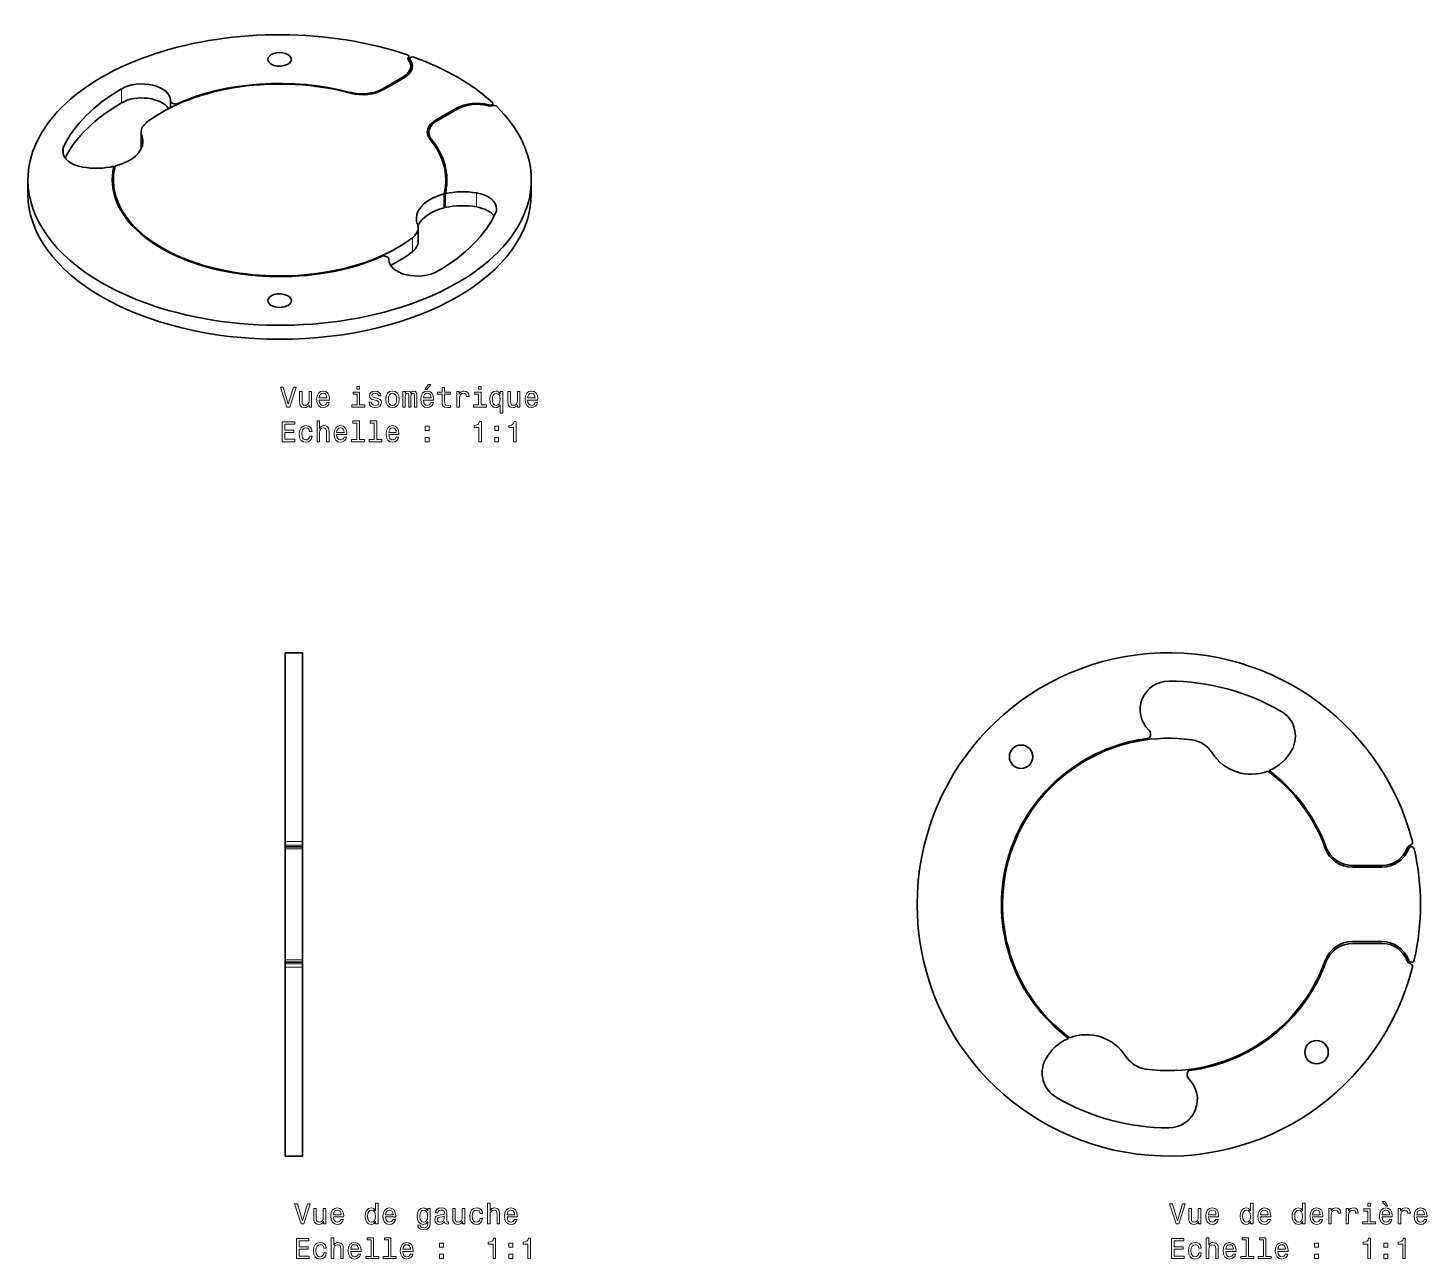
# Model space of a CAD drawing. Extents: x 500 to 949, y 311 to 574.
# Drawn here: x 704.5 to 949.1, y 358.5 to 573.8 of the extents above; entities that cross this region are included whole.
import ezdxf

# ---------------------------------------------------------------- set-up
doc = ezdxf.new("R2010")
doc.units = 0

msp = doc.modelspace()

# ---------------------------------------------------------------- linework, layer by layer
at = {"color": 7, "lineweight": 13, "ltscale": 0.012254}
msp.add_line((771.04, 568.17), (771.04, 568.66), dxfattribs=at)
at = {"color": 7, "lineweight": 35, "ltscale": 0.018585}
msp.add_line((771.12, 568.07), (771.12, 568.81), dxfattribs=at)
at = {"color": 7, "lineweight": 35, "ltscale": 0.013379}
msp.add_line((771.23, 568.42), (771.23, 567.89), dxfattribs=at)
at = {"color": 7, "lineweight": 13, "ltscale": 0.012666}
msp.add_line((771.27, 568.3), (771.27, 567.79), dxfattribs=at)
at = {"color": 7, "lineweight": 35, "ltscale": 0.104086}
msp.add_line((770.06, 565.17), (766.45, 563.09), dxfattribs=at)
at = {"color": 7, "lineweight": 13, "ltscale": 0.006123}
msp.add_line((770.06, 565.17), (770.06, 564.93), dxfattribs=at)
at = {"color": 7, "lineweight": 35, "ltscale": 0.024623}
msp.add_line((771.43, 566.1), (771.43, 567.09), dxfattribs=at)
at = {"color": 7, "lineweight": 13, "ltscale": 0.061237}
for p, q in [((720.89, 560.68), (720.89, 563.13)), ((782.94, 542.47), (782.94, 544.92))]:
    msp.add_line(p, q, dxfattribs=at)
at = {"color": 7, "lineweight": 13, "ltscale": 0.006049}
msp.add_line((766.45, 563.09), (766.45, 562.85), dxfattribs=at)
at = {"color": 7, "lineweight": 35, "ltscale": 0.106207}
for p, q in [((770.27, 565.05), (766.59, 562.92)), ((775.78, 557.62), (779.46, 559.74))]:
    msp.add_line(p, q, dxfattribs=at)
at = {"color": 7, "lineweight": 35, "ltscale": 0.030261}
msp.add_line((729.43, 561.04), (729.43, 559.83), dxfattribs=at)
at = {"color": 7, "lineweight": 35, "ltscale": 0.003679}
msp.add_line((730.44, 560.47), (730.44, 560.32), dxfattribs=at)
at = {"color": 7, "lineweight": 13, "ltscale": 0.003183}
msp.add_line((760.81, 562.51), (760.81, 562.38), dxfattribs=at)
at = {"color": 7, "lineweight": 13, "ltscale": 0.004591}
msp.add_line((785.09, 560.32), (785.09, 560.14), dxfattribs=at)
at = {"color": 7, "lineweight": 35, "ltscale": 0.009268}
msp.add_line((785.8, 560.58), (785.8, 560.21), dxfattribs=at)
at = {"color": 7, "lineweight": 35, "ltscale": 0.104085}
msp.add_line((779.67, 559.62), (776.07, 557.54), dxfattribs=at)
at = {"color": 7, "lineweight": 13, "ltscale": 0.006125}
msp.add_line((779.46, 559.74), (779.46, 559.5), dxfattribs=at)
at = {"color": 7, "lineweight": 35, "ltscale": 0.061237}
for p, q in [((724.3, 553.09), (724.3, 555.54)), ((792.51, 544.73), (792.51, 547.18)), ((777.27, 542.29), (777.27, 544.74)), ((777.48, 544.79), (777.48, 542.34)), ((772.73, 536.37), (772.73, 538.82))]:
    msp.add_line(p, q, dxfattribs=at)
at = {"color": 7, "lineweight": 35, "ltscale": 0.022041}
msp.add_line((774.6, 554.61), (774.6, 555.5), dxfattribs=at)
at = {"color": 7, "lineweight": 13, "ltscale": 0.006487}
msp.add_line((775.78, 557.36), (775.78, 557.62), dxfattribs=at)
at = {"color": 7, "lineweight": 13, "ltscale": 0.03683}
msp.add_line((710.74, 551.46), (710.74, 552.94), dxfattribs=at)
at = {"color": 7, "lineweight": 13, "ltscale": 0.050522}
msp.add_line((724.41, 552.9), (724.41, 554.92), dxfattribs=at)
at = {"color": 7, "lineweight": 13, "ltscale": 0.006982}
msp.add_line((775.07, 554), (775.07, 554.28), dxfattribs=at)
at = {"color": 7, "lineweight": 35, "ltscale": 0.025957}
msp.add_line((719.55, 549.57), (719.55, 548.53), dxfattribs=at)
at = {"color": 7, "lineweight": 35, "ltscale": 0.061238}
msp.add_line((704.51, 544.73), (704.51, 547.18), dxfattribs=at)
at = {"color": 7, "lineweight": 35, "ltscale": 0.04929}
msp.add_line((719.45, 545.21), (719.45, 547.18), dxfattribs=at)
at = {"color": 7, "lineweight": 35, "ltscale": 0.049248}
msp.add_line((777.58, 545.21), (777.58, 547.18), dxfattribs=at)
at = {"color": 7, "lineweight": 13, "ltscale": 0.061238}
msp.add_line((771.73, 534.63), (771.73, 537.08), dxfattribs=at)
at = {"color": 7, "lineweight": 35, "ltscale": 0.001775}
msp.add_line((767.6, 533.32), (767.6, 533.25), dxfattribs=at)
at = {"color": 7, "lineweight": 13, "ltscale": 0.001518}
msp.add_line((767.6, 533.31), (767.6, 533.25), dxfattribs=at)
at = {"color": 7, "lineweight": 35}
for p, q in [((749.49, 431.49), (749.49, 464.5)), ((752.49, 431.49), (752.49, 464.5)), ((749.49, 376.5), (749.49, 409.51)), ((752.49, 376.5), (752.49, 409.51))]:
    msp.add_line(p, q, dxfattribs=at)
at = {"color": 7, "lineweight": 35, "ltscale": 0.075}
for p, q in [((749.49, 464.5), (752.49, 464.5)), ((752.49, 430.6), (749.49, 430.6)), ((752.49, 410.4), (749.49, 410.4)), ((749.49, 376.5), (752.49, 376.5))]:
    msp.add_line(p, q, dxfattribs=at)
at = {"color": 7, "lineweight": 35, "ltscale": 0.007076}
msp.add_line((749.49, 449.28), (749.49, 449.56), dxfattribs=at)
at = {"color": 7, "lineweight": 35, "ltscale": 0.05658}
msp.add_line((749.49, 447.02), (749.49, 449.28), dxfattribs=at)
at = {"color": 7, "lineweight": 35, "ltscale": 0.083623}
msp.add_line((749.49, 443.67), (749.49, 447.02), dxfattribs=at)
at = {"color": 7, "lineweight": 35, "ltscale": 0.33782}
msp.add_line((749.49, 430.31), (749.49, 443.82), dxfattribs=at)
at = {"color": 7, "lineweight": 13, "ltscale": 0.075}
for p, q in [((752.49, 431.49), (749.49, 431.49)), ((752.49, 430.88), (749.49, 430.88)), ((752.49, 430.21), (749.49, 430.21)), ((752.49, 410.79), (749.49, 410.79)), ((749.49, 410.12), (752.49, 410.12)), ((749.49, 409.51), (752.49, 409.51))]:
    msp.add_line(p, q, dxfattribs=at)
at = {"color": 7, "lineweight": 35, "ltscale": 0.015271}
for p, q in [((749.49, 430.88), (749.49, 431.49)), ((752.49, 430.88), (752.49, 431.49)), ((749.49, 409.51), (749.49, 410.12)), ((752.49, 409.51), (752.49, 410.12))]:
    msp.add_line(p, q, dxfattribs=at)
at = {"color": 7, "lineweight": 35, "ltscale": 0.012531}
for p, q in [((749.49, 430.38), (749.49, 430.88)), ((749.49, 410.12), (749.49, 410.62))]:
    msp.add_line(p, q, dxfattribs=at)
at = {"color": 7, "lineweight": 35, "ltscale": 0.009741}
for p, q in [((749.49, 430.21), (749.49, 430.6)), ((752.49, 430.21), (752.49, 430.6)), ((749.49, 410.4), (749.49, 410.79)), ((752.49, 410.4), (752.49, 410.79))]:
    msp.add_line(p, q, dxfattribs=at)
at = {"color": 7, "lineweight": 35, "ltscale": 0.006939}
for p, q in [((752.49, 430.6), (752.49, 430.88)), ((752.49, 410.12), (752.49, 410.4))]:
    msp.add_line(p, q, dxfattribs=at)
at = {"color": 7, "lineweight": 35, "ltscale": 0.076914}
for p, q in [((749.49, 427.3), (749.49, 430.38)), ((749.49, 410.62), (749.49, 413.7))]:
    msp.add_line(p, q, dxfattribs=at)
at = {"color": 7, "lineweight": 35, "ltscale": 0.485529}
for p, q in [((749.49, 410.79), (749.49, 430.21)), ((752.49, 410.79), (752.49, 430.21))]:
    msp.add_line(p, q, dxfattribs=at)
at = {"color": 7, "lineweight": 35, "ltscale": 0.196608}
msp.add_line((749.49, 420.5), (749.49, 428.36), dxfattribs=at)
at = {"color": 7, "lineweight": 35, "ltscale": 0.130077}
for p, q in [((936.04, 427), (941.25, 427)), ((941.25, 414), (936.04, 414))]:
    msp.add_line(p, q, dxfattribs=at)
at = {"color": 7, "lineweight": 35, "ltscale": 0.127478}
for p, q in [((941.25, 427.3), (936.15, 427.3)), ((941.25, 413.7), (936.15, 413.7))]:
    msp.add_line(p, q, dxfattribs=at)
at = {"color": 7, "lineweight": 35, "ltscale": 0.169999}
msp.add_line((749.49, 413.7), (749.49, 420.5), dxfattribs=at)
at = {"color": 7, "lineweight": 35, "ltscale": 0.474066}
msp.add_line((749.49, 391.44), (749.49, 410.4), dxfattribs=at)
at = {"color": 7, "lineweight": 13}
for points in [[(773.97, 510.55), (774.27, 510.55), (774.97, 511.4), (774.48, 511.4)], [(750.91, 510.98), (750.03, 508), (749.13, 510.98), (748.65, 510.98), (749.78, 507.47), (750.28, 507.47), (751.39, 510.98)], [(754.11, 510.18), (753.67, 510.18), (753.67, 508.62), (753.62, 508.25), (753.47, 507.99), (753.24, 507.83), (752.95, 507.78), (752.71, 507.82), (752.56, 507.94), (752.47, 508.15), (752.45, 508.44), (752.45, 510.18), (752.01, 510.18), (752.01, 508.4), (752.02, 508.04), (752.12, 507.74), (752.41, 507.47), (752.88, 507.38), (753.13, 507.41), (753.35, 507.5), (753.54, 507.66), (753.69, 507.88), (753.69, 507.47), (754.11, 507.47)], [(755.45, 508.7), (757.22, 508.7), (757.23, 508.9), (757.15, 509.48), (756.93, 509.92), (756.57, 510.18), (756.1, 510.28), (755.65, 510.17), (755.29, 509.89), (755.07, 509.43), (754.98, 508.83), (755.06, 508.21), (755.29, 507.75), (755.64, 507.47), (756.09, 507.38), (756.48, 507.44), (756.81, 507.61), (757.04, 507.88), (757.18, 508.25), (756.74, 508.25), (756.65, 508.05), (756.52, 507.89), (756.14, 507.77), (755.86, 507.83), (755.64, 508.01), (755.5, 508.29), (755.45, 508.68)], [(755.45, 509.07), (755.5, 509.42), (755.64, 509.68), (755.85, 509.83), (756.12, 509.89), (756.39, 509.83), (756.59, 509.68), (756.72, 509.42), (756.76, 509.07)], [(762.49, 507.84), (762.49, 510.09), (761.35, 510.09), (761.35, 509.71), (762.05, 509.71), (762.05, 507.84), (761.14, 507.84), (761.14, 507.47), (763.41, 507.47), (763.41, 507.84)], [(762.5, 511.09), (762.03, 511.09), (762.03, 510.59), (762.5, 510.59)], [(765.49, 509.05), (765.07, 509.15), (764.75, 509.27), (764.64, 509.5), (764.67, 509.67), (764.78, 509.79), (764.95, 509.87), (765.2, 509.9), (765.43, 509.87), (765.62, 509.78), (765.74, 509.64), (765.79, 509.46), (766.23, 509.46), (766.23, 509.47), (766.15, 509.8), (765.94, 510.05), (765.62, 510.21), (765.2, 510.28), (764.77, 510.21), (764.46, 510.05), (764.26, 509.8), (764.2, 509.49), (764.24, 509.19), (764.39, 508.97), (764.62, 508.82), (764.96, 508.72), (765.45, 508.6), (765.75, 508.47), (765.83, 508.37), (765.86, 508.22), (765.82, 508.03), (765.7, 507.89), (765.5, 507.8), (765.24, 507.77), (764.96, 507.8), (764.76, 507.9), (764.62, 508.08), (764.57, 508.31), (764.14, 508.31), (764.21, 507.91), (764.42, 507.62), (764.74, 507.44), (765.2, 507.38), (765.67, 507.44), (766.02, 507.62), (766.23, 507.9), (766.31, 508.27), (766.25, 508.59), (766.09, 508.8), (765.84, 508.94)], [(767.07, 508.82), (767.15, 508.21), (767.39, 507.75), (767.75, 507.47), (768.25, 507.38), (768.74, 507.47), (769.11, 507.75), (769.34, 508.2), (769.42, 508.82), (769.34, 509.44), (769.11, 509.9), (768.74, 510.17), (768.25, 510.28), (767.75, 510.17), (767.39, 509.89), (767.15, 509.44)], [(767.53, 508.83), (767.57, 509.28), (767.71, 509.61), (767.94, 509.81), (768.25, 509.88), (768.55, 509.81), (768.78, 509.61), (768.92, 509.28), (768.97, 508.83), (768.92, 508.37), (768.78, 508.04), (768.55, 507.83), (768.25, 507.77), (767.94, 507.83), (767.71, 508.04), (767.57, 508.37)], [(770.06, 507.47), (770.47, 507.47), (770.47, 509.28), (770.5, 509.55), (770.57, 509.75), (770.69, 509.87), (770.84, 509.91), (770.96, 509.87), (771.04, 509.77), (771.08, 509.6), (771.1, 509.37), (771.1, 507.47), (771.48, 507.47), (771.48, 509.28), (771.51, 509.55), (771.58, 509.75), (771.7, 509.87), (771.85, 509.91), (771.98, 509.87), (772.06, 509.77), (772.11, 509.37), (772.11, 507.47), (772.51, 507.47), (772.51, 509.34), (772.49, 509.73), (772.41, 510.03), (772.25, 510.21), (771.99, 510.28), (771.68, 510.17), (771.44, 509.88), (771.25, 510.17), (770.94, 510.28), (770.65, 510.17), (770.46, 509.89), (770.46, 510.18), (770.06, 510.18)], [(773.66, 508.7), (775.44, 508.7), (775.44, 508.9), (775.36, 509.48), (775.14, 509.92), (774.79, 510.18), (774.32, 510.28), (773.86, 510.17), (773.51, 509.89), (773.28, 509.43), (773.2, 508.83), (773.28, 508.21), (773.5, 507.75), (773.85, 507.47), (774.31, 507.38), (774.7, 507.44), (775.02, 507.61), (775.26, 507.88), (775.39, 508.25), (774.96, 508.25), (774.86, 508.05), (774.73, 507.89), (774.36, 507.77), (774.07, 507.83), (773.86, 508.01), (773.72, 508.29), (773.66, 508.68)], [(773.66, 509.07), (773.72, 509.42), (773.86, 509.68), (774.06, 509.83), (774.34, 509.89), (774.6, 509.83), (774.81, 509.68), (774.94, 509.42), (774.98, 509.07)], [(776.91, 509.71), (776.91, 508.35), (776.94, 507.92), (777.08, 507.61), (777.36, 507.44), (777.84, 507.38), (778.36, 507.4), (778.36, 507.78), (777.98, 507.75), (777.63, 507.79), (777.45, 507.92), (777.37, 508.13), (777.35, 508.43), (777.35, 509.71), (778.36, 509.71), (778.36, 510.09), (777.35, 510.09), (777.35, 510.88), (776.91, 510.88), (776.91, 510.09), (776.14, 510.09), (776.14, 509.71)], [(779.51, 507.47), (779.96, 507.47), (779.96, 509.02), (780, 509.39), (780.14, 509.66), (780.36, 509.82), (780.66, 509.88), (780.88, 509.84), (781.05, 509.74), (781.15, 509.57), (781.18, 509.34), (781.63, 509.34), (781.57, 509.75), (781.41, 510.04), (781.13, 510.21), (780.75, 510.28), (780.49, 510.23), (780.27, 510.13), (780.07, 509.96), (779.92, 509.73), (779.92, 510.18), (779.51, 510.18)], [(783.74, 507.84), (783.74, 510.09), (782.6, 510.09), (782.6, 509.71), (783.3, 509.71), (783.3, 507.84), (782.39, 507.84), (782.39, 507.47), (784.66, 507.47), (784.66, 507.84)], [(783.76, 511.09), (783.29, 511.09), (783.29, 510.59), (783.76, 510.59)], [(787.08, 509.76), (786.93, 509.99), (786.75, 510.15), (786.55, 510.24), (786.31, 510.28), (785.88, 510.17), (785.55, 509.89), (785.33, 509.44), (785.25, 508.83), (785.33, 508.21), (785.55, 507.76), (785.88, 507.47), (786.31, 507.38), (786.55, 507.41), (786.75, 507.49), (786.92, 507.65), (787.08, 507.88), (787.08, 506.42), (787.53, 506.42), (787.53, 510.18), (787.08, 510.18)], [(785.71, 508.83), (785.75, 509.28), (785.89, 509.6), (786.11, 509.81), (786.38, 509.88), (786.68, 509.81), (786.9, 509.61), (787.03, 509.28), (787.08, 508.83), (787.03, 508.37), (786.9, 508.04), (786.68, 507.84), (786.38, 507.77), (786.11, 507.84), (785.89, 508.04), (785.75, 508.37)], [(790.54, 510.18), (790.1, 510.18), (790.1, 508.62), (790.05, 508.25), (789.9, 507.99), (789.68, 507.83), (789.38, 507.78), (789.14, 507.82), (788.99, 507.94), (788.91, 508.15), (788.89, 508.44), (788.89, 510.18), (788.44, 510.18), (788.44, 508.4), (788.46, 508.04), (788.55, 507.74), (788.84, 507.47), (789.31, 507.38), (789.57, 507.41), (789.78, 507.5), (789.97, 507.66), (790.12, 507.88), (790.12, 507.47), (790.54, 507.47)], [(791.88, 508.7), (793.66, 508.7), (793.66, 508.9), (793.58, 509.48), (793.36, 509.92), (793.01, 510.18), (792.54, 510.28), (792.08, 510.17), (791.72, 509.89), (791.5, 509.43), (791.42, 508.83), (791.49, 508.21), (791.72, 507.75), (792.07, 507.47), (792.52, 507.38), (792.91, 507.44), (793.24, 507.61), (793.47, 507.88), (793.61, 508.25), (793.17, 508.25), (793.08, 508.05), (792.95, 507.89), (792.58, 507.77), (792.29, 507.83), (792.07, 508.01), (791.93, 508.29), (791.88, 508.68)], [(791.88, 509.07), (791.94, 509.42), (792.07, 509.68), (792.28, 509.83), (792.55, 509.89), (792.82, 509.83), (793.03, 509.68), (793.15, 509.42), (793.2, 509.07)], [(748.97, 501.42), (751.19, 501.42), (751.19, 501.85), (749.44, 501.85), (749.44, 503.03), (751, 503.03), (751, 503.45), (749.44, 503.45), (749.44, 504.5), (751.15, 504.5), (751.15, 504.92), (748.97, 504.92)], [(753.75, 503.23), (754.19, 503.23), (754.1, 503.64), (753.88, 503.96), (753.54, 504.15), (753.1, 504.23), (752.62, 504.13), (752.25, 503.85), (752.02, 503.39), (751.94, 502.77), (752.01, 502.16), (752.24, 501.71), (752.6, 501.42), (753.09, 501.33), (753.52, 501.4), (753.86, 501.62), (754.09, 501.95), (754.19, 502.39), (753.77, 502.39), (753.69, 502.11), (753.55, 501.9), (753.35, 501.77), (753.1, 501.73), (752.8, 501.79), (752.57, 501.99), (752.44, 502.32), (752.39, 502.79), (752.44, 503.24), (752.58, 503.57), (752.81, 503.77), (753.1, 503.84), (753.37, 503.79), (753.56, 503.68), (753.69, 503.49)], [(755.06, 501.42), (755.5, 501.42), (755.5, 502.99), (755.55, 503.35), (755.7, 503.61), (755.92, 503.77), (756.23, 503.83), (756.47, 503.78), (756.62, 503.64), (756.69, 503.42), (756.72, 503.11), (756.72, 501.42), (757.16, 501.42), (757.16, 503.2), (757.14, 503.56), (757.05, 503.86), (756.75, 504.13), (756.29, 504.23), (756.04, 504.19), (755.82, 504.1), (755.64, 503.95), (755.5, 503.74), (755.5, 505.05), (755.06, 505.05)], [(758.48, 502.65), (760.26, 502.65), (760.26, 502.86), (760.18, 503.44), (759.96, 503.87), (759.61, 504.13), (759.14, 504.23), (758.68, 504.13), (758.33, 503.85), (758.1, 503.39), (758.02, 502.78), (758.1, 502.16), (758.32, 501.71), (758.67, 501.42), (759.13, 501.33), (759.52, 501.39), (759.84, 501.57), (760.08, 501.84), (760.21, 502.2), (759.78, 502.2), (759.68, 502), (759.55, 501.85), (759.18, 501.73), (758.89, 501.78), (758.68, 501.96), (758.53, 502.25), (758.48, 502.63)], [(762.01, 504.67), (762.01, 501.8), (761.1, 501.8), (761.1, 501.42), (763.37, 501.42), (763.37, 501.8), (762.46, 501.8), (762.46, 505.05), (761.32, 505.05), (761.32, 504.67)], [(765.05, 504.67), (765.05, 501.8), (764.14, 501.8), (764.14, 501.42), (766.4, 501.42), (766.4, 501.8), (765.49, 501.8), (765.49, 505.05), (764.35, 505.05), (764.35, 504.67)], [(767.59, 502.65), (769.37, 502.65), (769.37, 502.86), (769.29, 503.44), (769.07, 503.87), (768.72, 504.13), (768.25, 504.23), (767.79, 504.13), (767.44, 503.85), (767.21, 503.39), (767.13, 502.78), (767.2, 502.16), (767.43, 501.71), (767.78, 501.42), (768.23, 501.33), (768.63, 501.39), (768.95, 501.57), (769.19, 501.84), (769.32, 502.2), (768.88, 502.2), (768.79, 502), (768.66, 501.85), (768.29, 501.73), (768, 501.78), (767.78, 501.96), (767.64, 502.25), (767.59, 502.63)], [(773.97, 503.38), (774.67, 503.38), (774.67, 504.13), (773.97, 504.13)], [(783.34, 501.42), (783.8, 501.42), (783.8, 504.95), (783.45, 504.95), (783.36, 504.64), (783.18, 504.44), (782.9, 504.31), (782.52, 504.27), (782.52, 503.92), (783.34, 503.92)], [(786.12, 503.38), (786.81, 503.38), (786.81, 504.13), (786.12, 504.13)], [(789.41, 501.42), (789.87, 501.42), (789.87, 504.95), (789.53, 504.95), (789.43, 504.64), (789.25, 504.44), (788.98, 504.31), (788.59, 504.27), (788.59, 503.92), (789.41, 503.92)], [(758.48, 503.02), (758.54, 503.37), (758.68, 503.63), (758.88, 503.78), (759.16, 503.84), (759.42, 503.78), (759.63, 503.63), (759.76, 503.37), (759.8, 503.02)], [(767.59, 503.02), (767.65, 503.37), (767.78, 503.63), (767.99, 503.78), (768.26, 503.84), (768.53, 503.78), (768.74, 503.63), (768.86, 503.37), (768.91, 503.02)], [(773.97, 501.42), (774.67, 501.42), (774.67, 502.18), (773.97, 502.18)], [(786.12, 501.42), (786.81, 501.42), (786.81, 502.18), (786.12, 502.18)], [(753.39, 368.15), (752.51, 365.17), (751.61, 368.15), (751.13, 368.15), (752.26, 364.64), (752.76, 364.64), (753.87, 368.15)], [(756.59, 367.35), (756.15, 367.35), (756.15, 365.79), (756.1, 365.43), (755.95, 365.16), (755.72, 365), (755.43, 364.95), (755.19, 364.99), (755.04, 365.11), (754.95, 365.32), (754.93, 365.61), (754.93, 367.35), (754.49, 367.35), (754.49, 365.57), (754.5, 365.21), (754.6, 364.92), (754.89, 364.64), (755.36, 364.55), (755.61, 364.58), (755.83, 364.67), (756.02, 364.83), (756.17, 365.06), (756.17, 364.64), (756.59, 364.64)], [(757.93, 365.87), (759.7, 365.87), (759.71, 366.08), (759.63, 366.66), (759.4, 367.09), (759.05, 367.35), (758.58, 367.45), (758.12, 367.35), (757.77, 367.06), (757.54, 366.61), (757.46, 366), (757.54, 365.38), (757.77, 364.93), (758.11, 364.64), (758.57, 364.55), (758.96, 364.61), (759.28, 364.78), (759.52, 365.06), (759.66, 365.42), (759.22, 365.42), (759.13, 365.22), (759, 365.07), (758.62, 364.95), (758.34, 365), (758.12, 365.18), (757.98, 365.47), (757.93, 365.85)], [(757.93, 366.24), (757.98, 366.59), (758.12, 366.85), (758.33, 367), (758.6, 367.06), (758.87, 367), (759.07, 366.85), (759.2, 366.59), (759.24, 366.24)], [(765.28, 365.06), (765.28, 364.64), (765.72, 364.64), (765.72, 368.26), (765.28, 368.26), (765.28, 366.94), (764.94, 367.32), (764.74, 367.41), (764.5, 367.45), (764.07, 367.35), (763.74, 367.06), (763.52, 366.61), (763.44, 366), (763.52, 365.39), (763.74, 364.93), (764.07, 364.64), (764.5, 364.55), (764.74, 364.58), (764.95, 364.67)], [(764.57, 367.05), (764.87, 366.98), (765.09, 366.78), (765.22, 366.45), (765.27, 366), (765.22, 365.54), (765.09, 365.21), (764.87, 365.01), (764.57, 364.95), (764.3, 365.01), (764.08, 365.21), (763.94, 365.55), (763.9, 366), (763.94, 366.45), (764.08, 366.78), (764.3, 366.98)], [(767.04, 365.87), (768.81, 365.87), (768.82, 366.08), (768.73, 366.66), (768.51, 367.09), (768.16, 367.35), (767.69, 367.45), (767.23, 367.35), (766.88, 367.06), (766.65, 366.61), (766.57, 366), (766.65, 365.38), (766.87, 364.93), (767.22, 364.64), (767.68, 364.55), (768.07, 364.61), (768.39, 364.78), (768.63, 365.06), (768.77, 365.42), (768.33, 365.42), (768.24, 365.22), (768.1, 365.07), (767.73, 364.95), (767.44, 365), (767.23, 365.18), (767.09, 365.47), (767.04, 365.85)], [(767.04, 366.24), (767.09, 366.59), (767.23, 366.85), (767.43, 367), (767.71, 367.06), (767.97, 367), (768.18, 366.85), (768.31, 366.59), (768.35, 366.24)], [(774.83, 364.76), (774.83, 367.35), (774.4, 367.35), (774.4, 366.91), (774.06, 367.31), (773.84, 367.41), (773.61, 367.45), (773.18, 367.35), (772.84, 367.06), (772.63, 366.61), (772.55, 366), (772.63, 365.38), (772.84, 364.93), (773.18, 364.64), (773.61, 364.55), (773.85, 364.58), (774.05, 364.67), (774.4, 365.06), (774.4, 364.67), (774.36, 364.37), (774.25, 364.15), (774.04, 364.03), (773.72, 363.98), (773.45, 364.01), (773.25, 364.09), (773.13, 364.22), (773.1, 364.4), (772.67, 364.4), (772.67, 364.38), (772.73, 364.05), (772.94, 363.81), (773.26, 363.65), (773.7, 363.6), (774.22, 363.68), (774.57, 363.89), (774.77, 364.26)], [(773.01, 366), (773.06, 366.45), (773.19, 366.78), (773.4, 366.98), (773.69, 367.05), (773.98, 366.98), (774.21, 366.78), (774.34, 366.45), (774.39, 366), (774.34, 365.54), (774.21, 365.21), (773.98, 365.01), (773.69, 364.95), (773.4, 365.01), (773.19, 365.21), (773.06, 365.55)], [(777.36, 365), (777.36, 364.98), (777.39, 364.81), (777.46, 364.69), (777.78, 364.59), (778.03, 364.63), (778.03, 364.98), (777.92, 364.96), (777.78, 365.03), (777.76, 365.23), (777.76, 366.63), (777.7, 366.99), (777.52, 367.24), (777.21, 367.39), (776.78, 367.45), (776.36, 367.39), (776.04, 367.22), (775.85, 366.95), (775.78, 366.6), (775.78, 366.56), (776.18, 366.56), (776.21, 366.78), (776.32, 366.93), (776.51, 367.02), (776.76, 367.05), (777.01, 367.03), (777.19, 366.95), (777.29, 366.82), (777.33, 366.64), (777.31, 366.43), (777.23, 366.32), (777.03, 366.27), (776.65, 366.23), (776.21, 366.14), (775.91, 365.98), (775.72, 365.73), (775.67, 365.35), (775.72, 365.02), (775.88, 364.77), (776.13, 364.62), (776.48, 364.56), (776.95, 364.67)], [(780.88, 367.35), (780.44, 367.35), (780.44, 365.79), (780.38, 365.43), (780.24, 365.16), (780.01, 365), (779.71, 364.95), (779.48, 364.99), (779.33, 365.11), (779.24, 365.32), (779.22, 365.61), (779.22, 367.35), (778.78, 367.35), (778.78, 365.57), (778.79, 365.21), (778.89, 364.92), (779.18, 364.64), (779.65, 364.55), (779.9, 364.58), (780.12, 364.67), (780.3, 364.83), (780.46, 365.06), (780.46, 364.64), (780.88, 364.64)], [(783.55, 366.45), (783.99, 366.45), (783.9, 366.86), (783.68, 367.18), (783.34, 367.37), (782.91, 367.45), (782.42, 367.35), (782.05, 367.06), (781.82, 366.61), (781.74, 365.99), (781.82, 365.38), (782.04, 364.93), (782.4, 364.64), (782.89, 364.55), (783.32, 364.62), (783.66, 364.84), (783.89, 365.17), (784, 365.61), (783.57, 365.61), (783.5, 365.33), (783.36, 365.12), (783.15, 364.99), (782.91, 364.95), (782.6, 365.01), (782.38, 365.21), (782.24, 365.54), (782.2, 366.01), (782.24, 366.46), (782.38, 366.79), (782.61, 366.99), (782.91, 367.06), (783.17, 367.01), (783.37, 366.9), (783.5, 366.71)], [(784.86, 364.64), (785.31, 364.64), (785.31, 366.21), (785.35, 366.56), (785.5, 366.83), (785.73, 366.99), (786.03, 367.05), (786.27, 367), (786.42, 366.86), (786.5, 366.64), (786.52, 366.33), (786.52, 364.64), (786.97, 364.64), (786.97, 366.42), (786.95, 366.78), (786.86, 367.08), (786.56, 367.35), (786.09, 367.45), (785.84, 367.41), (785.62, 367.32), (785.44, 367.16), (785.31, 366.96), (785.31, 368.26), (784.86, 368.26)], [(788.29, 365.87), (790.06, 365.87), (790.07, 366.08), (789.99, 366.66), (789.77, 367.09), (789.41, 367.35), (788.94, 367.45), (788.48, 367.35), (788.13, 367.06), (787.9, 366.61), (787.82, 366), (787.9, 365.38), (788.13, 364.93), (788.47, 364.64), (788.93, 364.55), (789.32, 364.61), (789.64, 364.78), (789.88, 365.06), (790.02, 365.42), (789.58, 365.42), (789.49, 365.22), (789.36, 365.07), (788.98, 364.95), (788.7, 365), (788.48, 365.18), (788.34, 365.47), (788.29, 365.85)], [(788.29, 366.24), (788.34, 366.59), (788.48, 366.85), (788.69, 367), (788.96, 367.06), (789.23, 367), (789.43, 366.85), (789.56, 366.59), (789.6, 366.24)], [(906.38, 368.15), (905.5, 365.17), (904.6, 368.15), (904.12, 368.15), (905.25, 364.64), (905.75, 364.64), (906.85, 368.15)], [(909.58, 367.35), (909.13, 367.35), (909.13, 365.79), (909.08, 365.43), (908.94, 365.16), (908.71, 365), (908.41, 364.95), (908.18, 364.99), (908.02, 365.11), (907.94, 365.32), (907.92, 365.61), (907.92, 367.35), (907.48, 367.35), (907.48, 365.57), (907.49, 365.21), (907.59, 364.92), (907.88, 364.64), (908.35, 364.55), (908.6, 364.58), (908.82, 364.67), (909, 364.83), (909.15, 365.06), (909.15, 364.64), (909.58, 364.64)], [(910.91, 365.87), (912.69, 365.87), (912.69, 366.08), (912.61, 366.66), (912.39, 367.09), (912.04, 367.35), (911.57, 367.45), (911.11, 367.35), (910.76, 367.06), (910.53, 366.61), (910.45, 366), (910.53, 365.38), (910.75, 364.93), (911.1, 364.64), (911.56, 364.55), (911.95, 364.61), (912.27, 364.78), (912.51, 365.06), (912.64, 365.42), (912.21, 365.42), (912.11, 365.22), (911.98, 365.07), (911.61, 364.95), (911.32, 365), (911.11, 365.18), (910.96, 365.47), (910.91, 365.85)], [(910.91, 366.24), (910.97, 366.59), (911.11, 366.85), (911.31, 367), (911.59, 367.06), (911.85, 367), (912.06, 366.85), (912.19, 366.59), (912.23, 366.24)], [(918.26, 365.06), (918.26, 364.64), (918.71, 364.64), (918.71, 368.26), (918.27, 368.26), (918.27, 366.94), (917.93, 367.32), (917.72, 367.41), (917.49, 367.45), (917.06, 367.35), (916.72, 367.06), (916.51, 366.61), (916.43, 366), (916.51, 365.39), (916.72, 364.93), (917.06, 364.64), (917.49, 364.55), (917.72, 364.58), (917.93, 364.67)], [(917.56, 367.05), (917.85, 366.98), (918.08, 366.78), (918.21, 366.45), (918.26, 366), (918.21, 365.54), (918.08, 365.21), (917.85, 365.01), (917.56, 364.95), (917.28, 365.01), (917.07, 365.21), (916.93, 365.55), (916.89, 366), (916.93, 366.45), (917.07, 366.78), (917.28, 366.98)], [(920.02, 365.87), (921.8, 365.87), (921.8, 366.08), (921.72, 366.66), (921.5, 367.09), (921.15, 367.35), (920.68, 367.45), (920.22, 367.35), (919.87, 367.06), (919.64, 366.61), (919.56, 366), (919.63, 365.38), (919.86, 364.93), (920.21, 364.64), (920.66, 364.55), (921.06, 364.61), (921.38, 364.78), (921.62, 365.06), (921.75, 365.42), (921.31, 365.42), (921.22, 365.22), (921.09, 365.07), (920.72, 364.95), (920.43, 365), (920.21, 365.18), (920.07, 365.47), (920.02, 365.85)], [(920.02, 366.24), (920.08, 366.59), (920.21, 366.85), (920.42, 367), (920.69, 367.06), (920.96, 367), (921.17, 366.85), (921.29, 366.59), (921.34, 366.24)], [(927.37, 365.06), (927.37, 364.64), (927.81, 364.64), (927.81, 368.26), (927.38, 368.26), (927.38, 366.94), (927.04, 367.32), (926.83, 367.41), (926.59, 367.45), (926.17, 367.35), (925.83, 367.06), (925.62, 366.61), (925.54, 366), (925.62, 365.39), (925.83, 364.93), (926.17, 364.64), (926.59, 364.55), (926.83, 364.58), (927.04, 364.67)], [(926.67, 367.05), (926.96, 366.98), (927.18, 366.78), (927.32, 366.45), (927.37, 366), (927.32, 365.54), (927.18, 365.21), (926.96, 365.01), (926.67, 364.95), (926.39, 365.01), (926.18, 365.21), (926.04, 365.55), (925.99, 366), (926.04, 366.45), (926.18, 366.78), (926.39, 366.98)], [(929.13, 365.87), (930.91, 365.87), (930.91, 366.08), (930.83, 366.66), (930.61, 367.09), (930.26, 367.35), (929.79, 367.45), (929.33, 367.35), (928.97, 367.06), (928.75, 366.61), (928.67, 366), (928.74, 365.38), (928.97, 364.93), (929.32, 364.64), (929.77, 364.55), (930.16, 364.61), (930.49, 364.78), (930.72, 365.06), (930.86, 365.42), (930.42, 365.42), (930.33, 365.22), (930.2, 365.07), (929.83, 364.95), (929.54, 365), (929.32, 365.18), (929.18, 365.47), (929.13, 365.85)], [(929.13, 366.24), (929.19, 366.59), (929.32, 366.85), (929.53, 367), (929.8, 367.06), (930.07, 367), (930.28, 366.85), (930.4, 366.59), (930.45, 366.24)], [(931.94, 364.64), (932.39, 364.64), (932.39, 366.19), (932.43, 366.56), (932.57, 366.83), (932.79, 366.99), (933.09, 367.05), (933.31, 367.01), (933.48, 366.91), (933.58, 366.74), (933.61, 366.51), (934.06, 366.51), (934, 366.92), (933.84, 367.21), (933.56, 367.39), (933.18, 367.45), (932.92, 367.41), (932.7, 367.31), (932.5, 367.13), (932.35, 366.9), (932.35, 367.35), (931.94, 367.35)], [(934.98, 364.64), (935.42, 364.64), (935.42, 366.19), (935.47, 366.56), (935.61, 366.83), (935.83, 366.99), (936.13, 367.05), (936.35, 367.01), (936.51, 366.91), (936.61, 366.74), (936.65, 366.51), (937.1, 366.51), (937.04, 366.92), (936.87, 367.21), (936.59, 367.39), (936.22, 367.45), (935.96, 367.41), (935.74, 367.31), (935.54, 367.13), (935.38, 366.9), (935.38, 367.35), (934.98, 367.35)], [(939.21, 365.02), (939.21, 367.26), (938.07, 367.26), (938.07, 366.88), (938.76, 366.88), (938.76, 365.02), (937.86, 365.02), (937.86, 364.64), (940.12, 364.64), (940.12, 365.02)], [(939.22, 368.26), (938.75, 368.26), (938.75, 367.76), (939.22, 367.76)], [(941.27, 365.87), (943.05, 365.87), (943.06, 366.08), (942.97, 366.66), (942.75, 367.09), (942.4, 367.35), (941.93, 367.45), (941.47, 367.35), (941.12, 367.06), (940.89, 366.61), (940.81, 366), (940.89, 365.38), (941.11, 364.93), (941.46, 364.64), (941.92, 364.55), (942.31, 364.61), (942.63, 364.78), (942.87, 365.06), (943, 365.42), (942.57, 365.42), (942.48, 365.22), (942.34, 365.07), (941.97, 364.95), (941.68, 365), (941.47, 365.18), (941.33, 365.47), (941.27, 365.85)], [(941.27, 366.24), (941.33, 366.59), (941.47, 366.85), (941.67, 367), (941.95, 367.06), (942.21, 367), (942.42, 366.85), (942.55, 366.59), (942.59, 366.24)], [(942.29, 367.72), (941.78, 368.58), (941.29, 368.58), (941.99, 367.72)], [(944.09, 364.64), (944.53, 364.64), (944.53, 366.19), (944.58, 366.56), (944.71, 366.83), (944.94, 366.99), (945.23, 367.05), (945.46, 367.01), (945.62, 366.91), (945.72, 366.74), (945.76, 366.51), (946.21, 366.51), (946.15, 366.92), (945.98, 367.21), (945.7, 367.39), (945.32, 367.45), (945.07, 367.41), (944.85, 367.31), (944.65, 367.13), (944.49, 366.9), (944.49, 367.35), (944.09, 367.35)], [(947.35, 365.87), (949.12, 365.87), (949.13, 366.08), (949.05, 366.66), (948.82, 367.09), (948.47, 367.35), (948, 367.45), (947.54, 367.35), (947.19, 367.06), (946.96, 366.61), (946.88, 366), (946.96, 365.38), (947.19, 364.93), (947.53, 364.64), (947.99, 364.55), (948.38, 364.61), (948.7, 364.78), (948.94, 365.06), (949.08, 365.42), (948.64, 365.42), (948.55, 365.22), (948.42, 365.07), (948.04, 364.95), (947.76, 365), (947.54, 365.18), (947.4, 365.47), (947.35, 365.85)], [(947.35, 366.24), (947.4, 366.59), (947.54, 366.85), (947.75, 367), (948.02, 367.06), (948.28, 367), (948.49, 366.85), (948.62, 366.59), (948.66, 366.24)], [(777.31, 365.59), (777.25, 365.33), (777.09, 365.13), (776.85, 365), (776.55, 364.95), (776.36, 364.98), (776.22, 365.06), (776.14, 365.2), (776.11, 365.39), (776.13, 365.57), (776.21, 365.7), (776.54, 365.84), (776.95, 365.9), (777.31, 366.02)], [(751.45, 358.6), (753.67, 358.6), (753.67, 359.02), (751.92, 359.02), (751.92, 360.21), (753.48, 360.21), (753.48, 360.62), (751.92, 360.62), (751.92, 361.67), (753.63, 361.67), (753.63, 362.1), (751.45, 362.1)], [(757.54, 358.6), (757.98, 358.6), (757.98, 360.16), (758.03, 360.52), (758.17, 360.78), (758.4, 360.94), (758.7, 361), (758.95, 360.95), (759.1, 360.82), (759.17, 360.59), (759.2, 360.29), (759.2, 358.6), (759.64, 358.6), (759.64, 360.38), (759.62, 360.73), (759.53, 361.03), (759.23, 361.3), (758.77, 361.4), (758.52, 361.37), (758.3, 361.27), (758.12, 361.12), (757.98, 360.91), (757.98, 362.22), (757.54, 362.22)], [(764.49, 361.84), (764.49, 358.97), (763.58, 358.97), (763.58, 358.6), (765.84, 358.6), (765.84, 358.97), (764.94, 358.97), (764.94, 362.22), (763.8, 362.22), (763.8, 361.84)], [(767.53, 361.84), (767.53, 358.97), (766.62, 358.97), (766.62, 358.6), (768.88, 358.6), (768.88, 358.97), (767.97, 358.97), (767.97, 362.22), (766.83, 362.22), (766.83, 361.84)], [(785.82, 358.6), (786.28, 358.6), (786.28, 362.12), (785.93, 362.12), (785.84, 361.81), (785.66, 361.61), (785.38, 361.49), (785, 361.45), (785, 361.09), (785.82, 361.09)], [(791.89, 358.6), (792.35, 358.6), (792.35, 362.12), (792, 362.12), (791.91, 361.81), (791.73, 361.61), (791.45, 361.49), (791.07, 361.45), (791.07, 361.09), (791.89, 361.09)], [(904.44, 358.6), (906.66, 358.6), (906.66, 359.02), (904.9, 359.02), (904.9, 360.21), (906.47, 360.21), (906.47, 360.62), (904.9, 360.62), (904.9, 361.67), (906.62, 361.67), (906.62, 362.1), (904.44, 362.1)], [(910.53, 358.6), (910.97, 358.6), (910.97, 360.16), (911.02, 360.52), (911.16, 360.78), (911.39, 360.94), (911.69, 361), (911.93, 360.95), (912.08, 360.82), (912.16, 360.59), (912.19, 360.29), (912.19, 358.6), (912.63, 358.6), (912.63, 360.38), (912.61, 360.73), (912.52, 361.03), (912.22, 361.3), (911.76, 361.4), (911.5, 361.37), (911.29, 361.27), (911.11, 361.12), (910.97, 360.91), (910.97, 362.22), (910.53, 362.22)], [(917.48, 361.84), (917.48, 358.97), (916.57, 358.97), (916.57, 358.6), (918.83, 358.6), (918.83, 358.97), (917.92, 358.97), (917.92, 362.22), (916.78, 362.22), (916.78, 361.84)], [(920.52, 361.84), (920.52, 358.97), (919.6, 358.97), (919.6, 358.6), (921.87, 358.6), (921.87, 358.97), (920.96, 358.97), (920.96, 362.22), (919.82, 362.22), (919.82, 361.84)], [(938.8, 358.6), (939.26, 358.6), (939.26, 362.12), (938.92, 362.12), (938.83, 361.81), (938.65, 361.61), (938.37, 361.49), (937.99, 361.45), (937.99, 361.09), (938.8, 361.09)], [(944.88, 358.6), (945.33, 358.6), (945.33, 362.12), (944.99, 362.12), (944.9, 361.81), (944.72, 361.61), (944.44, 361.49), (944.06, 361.45), (944.06, 361.09), (944.88, 361.09)], [(756.23, 360.41), (756.67, 360.41), (756.58, 360.81), (756.36, 361.13), (756.02, 361.32), (755.58, 361.4), (755.1, 361.3), (754.73, 361.02), (754.5, 360.56), (754.42, 359.94), (754.49, 359.33), (754.72, 358.88), (755.08, 358.6), (755.57, 358.5), (756, 358.58), (756.34, 358.79), (756.57, 359.12), (756.67, 359.56), (756.25, 359.56), (756.17, 359.28), (756.03, 359.07), (755.83, 358.94), (755.58, 358.9), (755.27, 358.96), (755.05, 359.17), (754.92, 359.49), (754.87, 359.96), (754.92, 360.41), (755.06, 360.74), (755.28, 360.94), (755.58, 361.01), (755.84, 360.97), (756.04, 360.85), (756.17, 360.66)], [(760.96, 359.82), (762.74, 359.82), (762.74, 360.03), (762.66, 360.61), (762.44, 361.04), (762.09, 361.3), (761.62, 361.4), (761.16, 361.3), (760.81, 361.02), (760.58, 360.56), (760.5, 359.95), (760.57, 359.33), (760.8, 358.88), (761.15, 358.6), (761.6, 358.5), (762, 358.57), (762.32, 358.74), (762.56, 359.01), (762.69, 359.37), (762.25, 359.37), (762.16, 359.17), (762.03, 359.02), (761.66, 358.9), (761.37, 358.95), (761.15, 359.13), (761.01, 359.42), (760.96, 359.81)], [(760.96, 360.2), (761.02, 360.54), (761.15, 360.8), (761.36, 360.96), (761.63, 361.01), (761.9, 360.96), (762.11, 360.8), (762.23, 360.54), (762.28, 360.2)], [(770.07, 359.82), (771.85, 359.82), (771.85, 360.03), (771.77, 360.61), (771.55, 361.04), (771.2, 361.3), (770.73, 361.4), (770.27, 361.3), (769.91, 361.02), (769.69, 360.56), (769.61, 359.95), (769.68, 359.33), (769.91, 358.88), (770.26, 358.6), (770.71, 358.5), (771.11, 358.57), (771.43, 358.74), (771.66, 359.01), (771.8, 359.37), (771.36, 359.37), (771.27, 359.17), (771.14, 359.02), (770.77, 358.9), (770.48, 358.95), (770.26, 359.13), (770.12, 359.42), (770.07, 359.81)], [(770.07, 360.2), (770.13, 360.54), (770.26, 360.8), (770.47, 360.96), (770.74, 361.01), (771.01, 360.96), (771.22, 360.8), (771.34, 360.54), (771.39, 360.2)], [(776.45, 360.55), (777.15, 360.55), (777.15, 361.3), (776.45, 361.3)], [(788.59, 360.55), (789.29, 360.55), (789.29, 361.3), (788.59, 361.3)], [(909.21, 360.41), (909.65, 360.41), (909.56, 360.81), (909.35, 361.13), (909.01, 361.32), (908.57, 361.4), (908.09, 361.3), (907.72, 361.02), (907.49, 360.56), (907.4, 359.94), (907.48, 359.33), (907.71, 358.88), (908.07, 358.6), (908.55, 358.5), (908.99, 358.58), (909.33, 358.79), (909.56, 359.12), (909.66, 359.56), (909.24, 359.56), (909.16, 359.28), (909.02, 359.07), (908.82, 358.94), (908.57, 358.9), (908.26, 358.96), (908.04, 359.17), (907.9, 359.49), (907.86, 359.96), (907.9, 360.41), (908.04, 360.74), (908.27, 360.94), (908.57, 361.01), (908.83, 360.97), (909.03, 360.85), (909.16, 360.66)], [(913.95, 359.82), (915.73, 359.82), (915.73, 360.03), (915.65, 360.61), (915.43, 361.04), (915.08, 361.3), (914.61, 361.4), (914.15, 361.3), (913.79, 361.02), (913.57, 360.56), (913.49, 359.95), (913.56, 359.33), (913.79, 358.88), (914.14, 358.6), (914.59, 358.5), (914.98, 358.57), (915.31, 358.74), (915.54, 359.01), (915.68, 359.37), (915.24, 359.37), (915.15, 359.17), (915.02, 359.02), (914.65, 358.9), (914.36, 358.95), (914.14, 359.13), (914, 359.42), (913.95, 359.81)], [(913.95, 360.2), (914.01, 360.54), (914.14, 360.8), (914.35, 360.96), (914.62, 361.01), (914.89, 360.96), (915.1, 360.8), (915.22, 360.54), (915.27, 360.2)], [(923.06, 359.82), (924.83, 359.82), (924.84, 360.03), (924.76, 360.61), (924.54, 361.04), (924.18, 361.3), (923.71, 361.4), (923.26, 361.3), (922.9, 361.02), (922.68, 360.56), (922.59, 359.95), (922.67, 359.33), (922.9, 358.88), (923.25, 358.6), (923.7, 358.5), (924.09, 358.57), (924.42, 358.74), (924.65, 359.01), (924.79, 359.37), (924.35, 359.37), (924.26, 359.17), (924.13, 359.02), (923.75, 358.9), (923.47, 358.95), (923.25, 359.13), (923.11, 359.42), (923.06, 359.81)], [(923.06, 360.2), (923.11, 360.54), (923.25, 360.8), (923.46, 360.96), (923.73, 361.01), (924, 360.96), (924.2, 360.8), (924.33, 360.54), (924.37, 360.2)], [(929.44, 360.55), (930.13, 360.55), (930.13, 361.3), (929.44, 361.3)], [(941.58, 360.55), (942.28, 360.55), (942.28, 361.3), (941.58, 361.3)], [(776.45, 358.6), (777.15, 358.6), (777.15, 359.35), (776.45, 359.35)], [(788.59, 358.6), (789.29, 358.6), (789.29, 359.35), (788.59, 359.35)], [(929.44, 358.6), (930.13, 358.6), (930.13, 359.35), (929.44, 359.35)], [(941.58, 358.6), (942.28, 358.6), (942.28, 359.35), (941.58, 359.35)]]:
    msp.add_lwpolyline(points, close=True, dxfattribs=at)
at = {"color": 7, "lineweight": 35}
for centre in [(878.15, 446.33), (929.81, 394.67)]:
    msp.add_circle(centre, 2.05, dxfattribs=at)
for centre, radius, start, end in [((903.98, 420.5), 44, 14.4622, 345.5378), ((903.98, 454.56), 5, 90, 225.692), ((903.98, 420.5), 39.06, 59.7838, 90), ((921.12, 449.93), 5, 332.3919, 59.7838), ((899.79, 450.27), 1, 314.308, 45.692), ((903.98, 420.5), 29.26, 96.8547, 233.1382), ((903.98, 420.5), 29.06, 81.9977, 233.3755), ((907.33, 444.33), 5, 32.5221, 81.9977), ((918.38, 451.37), 8.1, 212.5221, 291.3004), ((918.38, 451.37), 8.1, 292.9532, 332.3919), ((903.98, 420.5), 29.06, 19.7314, 53.3755), ((903.98, 420.5), 29.26, 20.1449, 53.1382), ((936.15, 432.3), 5, 200.1449, 270), ((946.41, 430.1), 0.8, 103.606, 159.793), ((946.41, 430.1), 0.5, 12.7499, 159.793), ((946.1, 431.36), 0.5, 283.606, 14.4622), ((936.04, 432), 5, 199.7314, 270), ((941.25, 432), 4.7, 270, 339.793), ((941.25, 432), 5, 270, 339.793), ((903.98, 420.5), 44, 347.2501, 12.7499), ((936.04, 409), 5, 90, 160.2686), ((936.15, 408.7), 5, 90, 159.8551), ((941.25, 409), 5, 20.207, 90), ((941.25, 409), 4.7, 20.207, 90), ((903.98, 420.5), 29.06, 261.9977, 340.2686), ((903.98, 420.5), 29.26, 276.8547, 339.8551), ((946.41, 410.9), 0.8, 200.207, 256.394), ((946.41, 410.9), 0.5, 200.207, 347.2501), ((946.1, 409.64), 0.5, 345.5378, 76.394), ((889.58, 389.63), 8.1, 112.9532, 152.3919), ((889.58, 389.63), 8.1, 32.5221, 111.3004), ((900.63, 396.67), 5, 212.5221, 261.9977), ((886.84, 391.07), 5, 152.3919, 239.7838), ((908.17, 390.73), 1, 134.308, 225.692), ((903.98, 386.44), 5, 270, 45.692), ((903.98, 420.5), 39.06, 239.7838, 270)]:
    msp.add_arc(centre, radius, start, end, dxfattribs=at)
for centre, major_axis, start_param, end_param in [((748.51, 547.18), (44, 0), 1.037811, 3.14163), ((748.51, 568.27), (2.05, 0), 0, 3.141593), ((748.51, 568.27), (2.05, 0), 3.141593, 3.926991), ((748.51, 568.27), (2.05, 0), 3.926991, 6.283185), ((770.62, 568.81), (0.5, 0), 0, 1.037811), ((771.73, 568.42), (0.8, 0), 2.593664, 3.141593), ((771.73, 568.42), (0.8, 0), 3.141593, 3.574312), ((766.73, 567.09), (4.7, 0), 0, 0.432719), ((770.62, 568.81), (0.5, 0), 5.735257, 6.283185), ((771.73, 568.42), (0.5, 0), 1.007925, 3.141593), ((771.73, 568.42), (0.5, 0), 3.141593, 3.574312), ((766.73, 567.09), (5, 0), 0, 0.432719), ((748.51, 547.18), (44, 0), 0.562871, 1.007925), ((748.51, 547.18), (29.06, 0), 1.129776, 2.495862), ((748.51, 547.18), (29.26, 0), 1.136994, 2.236558), ((766.73, 567.09), (4.7, 0), 5.497787, 6.283186), ((766.73, 567.09), (5, 0), 5.497787, 6.283186), ((748.51, 547.18), (39.06, 0), 2.356194, 2.883566), ((724.43, 561.09), (5, 0), 6.283185, 8.63938), ((762.92, 565.13), (5, 0), 4.278586, 5.497787), ((763.05, 564.97), (5, 0), 4.271369, 5.497787), ((748.51, 544.73), (39.06, 0), 2.356194, 2.858484), ((724.43, 558.64), (5, 0), 0.364674, 2.356194), ((724.43, 561.09), (5, 0), 6.271107, 6.283185), ((730.43, 561.04), (1, 0), 3.129514, 3.141659), ((730.43, 561.04), (1, 0), 3.141659, 4.724466), ((783, 557.7), (5, 0), 1.138077, 2.356194), ((783, 557.7), (4.7, 0), 1.138077, 2.356194), ((785.3, 560.58), (0.8, 0), 4.27967, 5.260317), ((785.3, 560.58), (0.5, 0), 4.27967, 6.283185), ((785.98, 559.94), (0.5, 0), 0.532985, 2.118725), ((785.3, 560.58), (0.5, 0), 6.283185, 6.846057), ((748.51, 547.18), (44, 0), 0.000036, 0.532985), ((729.3, 555.54), (5, 0), 2.495862, 3.141578), ((729.3, 555.54), (5, 0), 3.141578, 3.359373), ((779.32, 555.58), (5, 0), 2.356194, 3.141593), ((779.32, 555.58), (5, 0), 3.141593, 3.582613), ((779.6, 555.5), (5, 0), 2.356194, 3.141593), ((779.6, 555.5), (5, 0), 3.141593, 3.575395), ((715.58, 552.2), (5, 0), 2.883566, 3.14167), ((716.51, 553.91), (8.1, 0), 5.126025, 6.283108), ((729.3, 553.09), (5, 0), 3.141578, 3.272008), ((716.51, 553.91), (8.1, 0), 6.283108, 6.500965), ((748.51, 547.18), (29.06, 0), 6.283068, 6.724206), ((748.51, 547.18), (29.26, 0), 6.283076, 6.716988), ((715.58, 552.2), (5, 0), 3.14167, 4.408843), ((716.51, 553.91), (8.1, 0), 4.408843, 5.097178), ((748.51, 547.18), (29.26, 0), 2.999555, 3.141554), ((748.51, 547.18), (29.06, 0), 2.995413, 3.141612), ((748.51, 547.18), (44, 0), 3.14163, 3.926991), ((748.51, 547.18), (44, 0), 3.926991, 6.283221), ((748.51, 547.18), (29.26, 0), 3.141554, 3.926991), ((748.51, 544.73), (29.26, 0), 3.024611, 3.069037), ((748.51, 547.18), (29.06, 0), 3.141612, 5.637454), ((748.51, 547.18), (29.06, 0), 6.137005, 6.283068), ((748.51, 547.18), (29.26, 0), 6.141147, 6.283076), ((748.51, 544.73), (29.26, 0), 0.072556, 0.116982), ((748.51, 544.73), (44, 0), 3.14163, 6.283221), ((780.52, 540.45), (8.1, 0), 1.984432, 3.141515), ((748.51, 544.73), (29.06, 0), 6.137005, 6.20244), ((780.52, 540.45), (8.1, 0), 1.26725, 1.955586), ((781.45, 542.16), (5, 0), 0.000077, 1.26725), ((780.52, 538.01), (8.1, 0), 1.984432, 2.884135), ((748.51, 547.18), (39.06, 0), 5.497787, 6.025159), ((780.52, 538.01), (8.1, 0), 1.26725, 1.955586), ((781.45, 539.71), (5, 0), 0.41647, 1.26725), ((781.45, 542.16), (5, 0), 6.025159, 6.283263), ((767.73, 538.82), (5, 0), 5.637454, 6.283171), ((780.52, 540.45), (8.1, 0), 3.141515, 3.359373), ((767.73, 538.82), (5, 0), 6.283171, 6.500965), ((767.73, 536.37), (5, 0), 5.637454, 6.283171), ((748.51, 547.18), (29.26, 0), 3.926991, 5.37815), ((766.6, 533.32), (1, 0), 0.000066, 1.582874), ((766.6, 533.32), (1, 0), 6.271107, 6.283252), ((772.6, 533.27), (5, 0), 3.129514, 3.141593), ((772.6, 533.27), (5, 0), 3.141593, 5.497787), ((748.51, 544.73), (29.06, 0), 5.443947, 5.637454), ((748.51, 526.09), (2.05, 0), 2.356194, 3.141593), ((748.51, 526.09), (2.05, 0), 3.141593, 6.283185), ((748.51, 526.09), (2.05, 0), 6.283185, 8.63938)]:
    msp.add_ellipse(centre, major_axis=major_axis, ratio=0.57735, start_param=start_param, end_param=end_param, dxfattribs=at)

doc.saveas('drawing.dxf')
